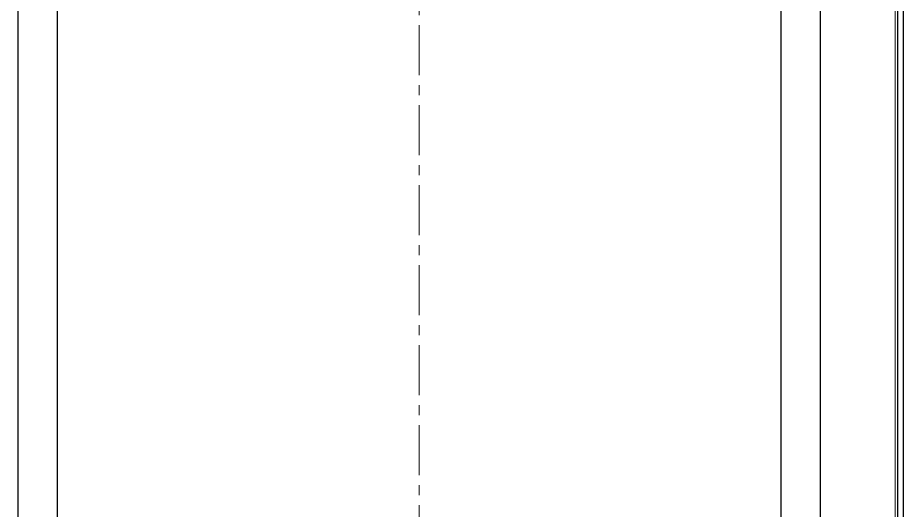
# Model space of a CAD drawing. Header units: millimetres. Extents: x -222 to 828, y -583 to 956.
# Drawn here: x 602.4 to 827.4, y 437 to 562 of the extents above; entities that cross this region are included whole.
import ezdxf

# ---------------------------------------------------------------- set-up
doc = ezdxf.new("R2010")
doc.units = ezdxf.units.MM
doc.linetypes.add('CENTERX2', pattern=[20.32, 12.7, -2.54, 2.54, -2.54])
doc.layers.add('FORMAT', color=7, linetype='Continuous')

msp = doc.modelspace()

# ---------------------------------------------------------------- linework, layer by layer
at = {"color": 7, "linetype": 'Continuous', "lineweight": 25}
for p, q in [((825.86, 700.39), (825.86, -260.61)), ((827.36, 700.39), (827.36, -260.61)), ((612.36, 669.39), (612.36, -229.61)), ((796.36, -229.61), (796.36, 669.39)), ((602.36, 619.89), (602.36, -180.11)), ((806.36, -180.11), (806.36, 619.89))]:
    msp.add_line(p, q, dxfattribs=at)
at = {"color": 8, "linetype": 'Continuous', "lineweight": 18}
msp.add_line((825.26, 698.29), (825.26, -258.51), dxfattribs=at)
at = {"layer": 'FORMAT', "linetype": 'CENTERX2', "lineweight": 18}
msp.add_line((704.36, 702.39), (704.36, -262.61), dxfattribs=at)

doc.saveas('drawing.dxf')
